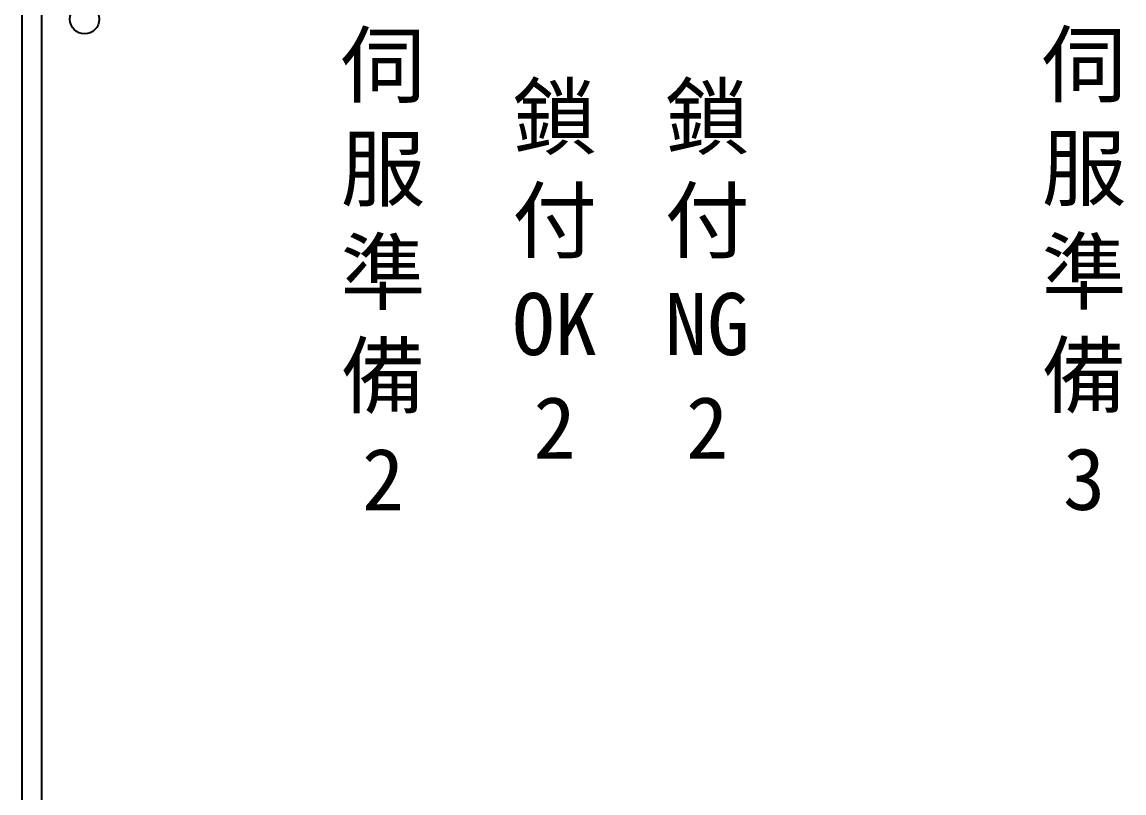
# Model space of a CAD drawing. Extents: x 627 to 914, y 3 to 207.
# Drawn here: x 627.2 to 696.3, y 51.4 to 99.8 of the extents above; entities that cross this region are included whole.
import ezdxf

# ---------------------------------------------------------------- set-up
doc = ezdxf.new("R2010")
doc.units = 0
doc.layers.add('圖框層', color=7, linetype='CONTINUOUS')
doc.layers.add('標尺寸層', color=3, linetype='CONTINUOUS')
doc.styles.add('CNS', font='romanc.shx', dxfattribs={"bigfont": 'chineset.shx'})

msp = doc.modelspace()

# ---------------------------------------------------------------- linework, layer by layer
at = {"layer": '圖框層', "color": 7}
for p, q in [((627.197, 3), (627.197, 206.969)), ((628.447, 4.25), (628.447, 205.719))]:
    msp.add_line(p, q, dxfattribs=at)
at = {"layer": '標尺寸層', "color": 7}
msp.add_circle((631.119, 99.958), 0.92, dxfattribs=at)

# ---------------------------------------------------------------- texts
at = {"layer": '標尺寸層', "color": 7, "char_height": 3.9, "width": 8.6627, "attachment_point": 5, "style": 'CNS'}
for s, insert in [('{\\fDFKai-SB|b0|i0|c136|p65;伺服準備\\P2}', (649.845, 84.078)), ('{\\fDFKai-SB|b0|i0|c136|p65;伺服準備\\P3}', (693.823, 84.078)), ('{\\fDFKai-SB|b0|i0|c136|p65;鎖付OK\\P2}', (660.607, 84.078)), ('{\\fDFKai-SB|b0|i0|c136|p65;鎖付NG\\P2}', (670.174, 84.078))]:
    msp.add_mtext(s, dxfattribs=dict(at, insert=insert))

doc.saveas('drawing.dxf')
